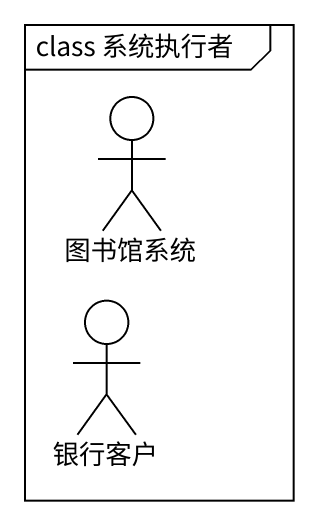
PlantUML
@startuml
mainframe class 系统执行者
actor 图书馆系统
actor 银行客户
@enduml
